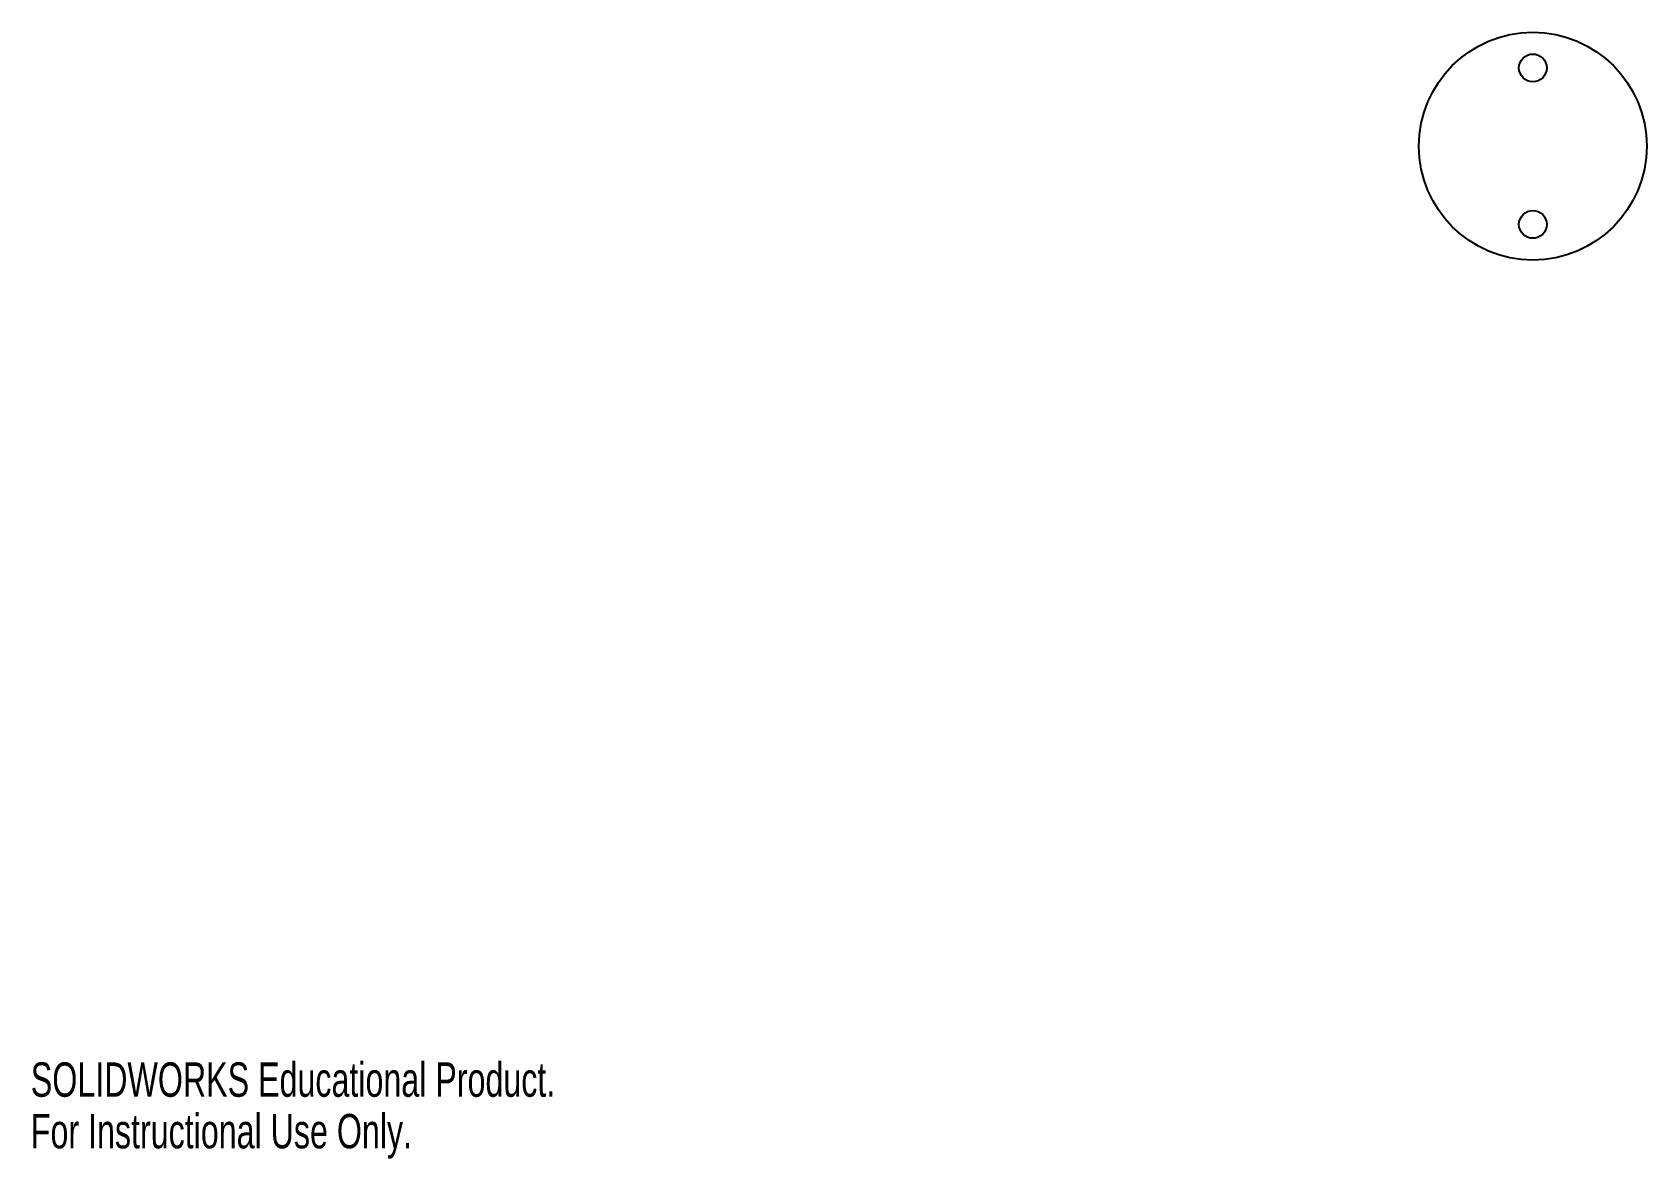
# Model space of a CAD drawing. Header units: millimetres. Extents: x 0 to 227, y 0 to 158.
import ezdxf

# ---------------------------------------------------------------- set-up
doc = ezdxf.new("R2010")
doc.units = ezdxf.units.MM
doc.styles.add('SLDTEXTSTYLE0', font='TXT', dxfattribs={"width": 0.7})

msp = doc.modelspace()

# ---------------------------------------------------------------- linework, layer by layer
at = {"color": 7, "linetype": 'Continuous', "lineweight": 25}
for centre, radius in [((211.03, 142.23), 16), ((211.03, 153.23), 1.95), ((211.03, 131.23), 1.95)]:
    msp.add_circle(centre, radius, dxfattribs=at)

# ---------------------------------------------------------------- texts
at = {"color": 7, "linetype": 'Continuous', "char_height": 4.8336, "attachment_point": 1, "style": 'SLDTEXTSTYLE0'}
for s, insert in [('SOLIDWORKS Educational Product.', (0, 13.48)), ('For Instructional Use Only.', (0, 6.23))]:
    msp.add_mtext(s, dxfattribs=dict(at, insert=insert))

doc.saveas('drawing.dxf')
